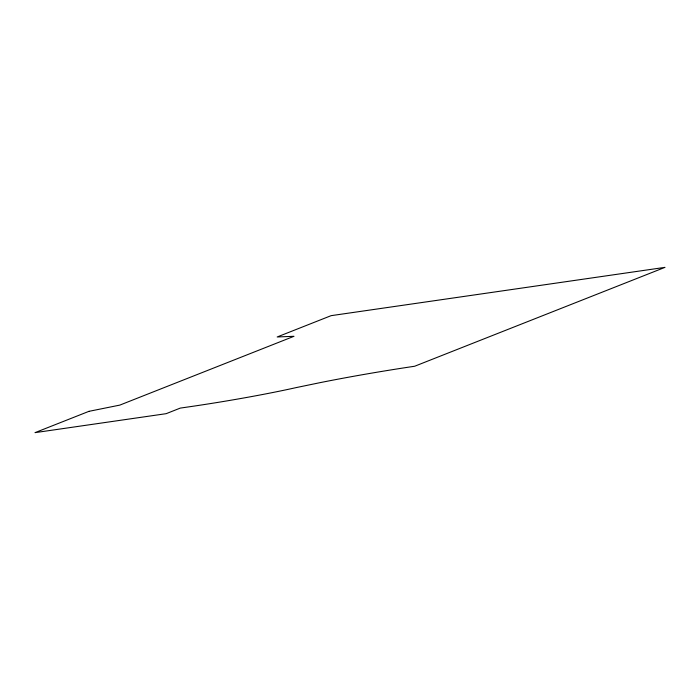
<?xml version="1.0" encoding="UTF-8"?>
<svg xmlns="http://www.w3.org/2000/svg" width="700" height="700" viewBox="0 0 700 700"><rect width="100%" height="100%" fill="white"/><g stroke="black" fill="none" stroke-linecap="round" stroke-linejoin="round"><path stroke-width="1.05" d="M88.944 411.338L35 432.644L166.162 413.674L180.259 408.1L190.951 406.551A116.034 7.691 -9.4 0 0 296.179 387.599L320.609 382.541A138.653 9.188 -9.4 0 1 414.689 366.24L665 267.356L331.135 315.656L277.191 336.963L293.991 336.297L119.849 405.099L88.944 411.338"/></g></svg>
